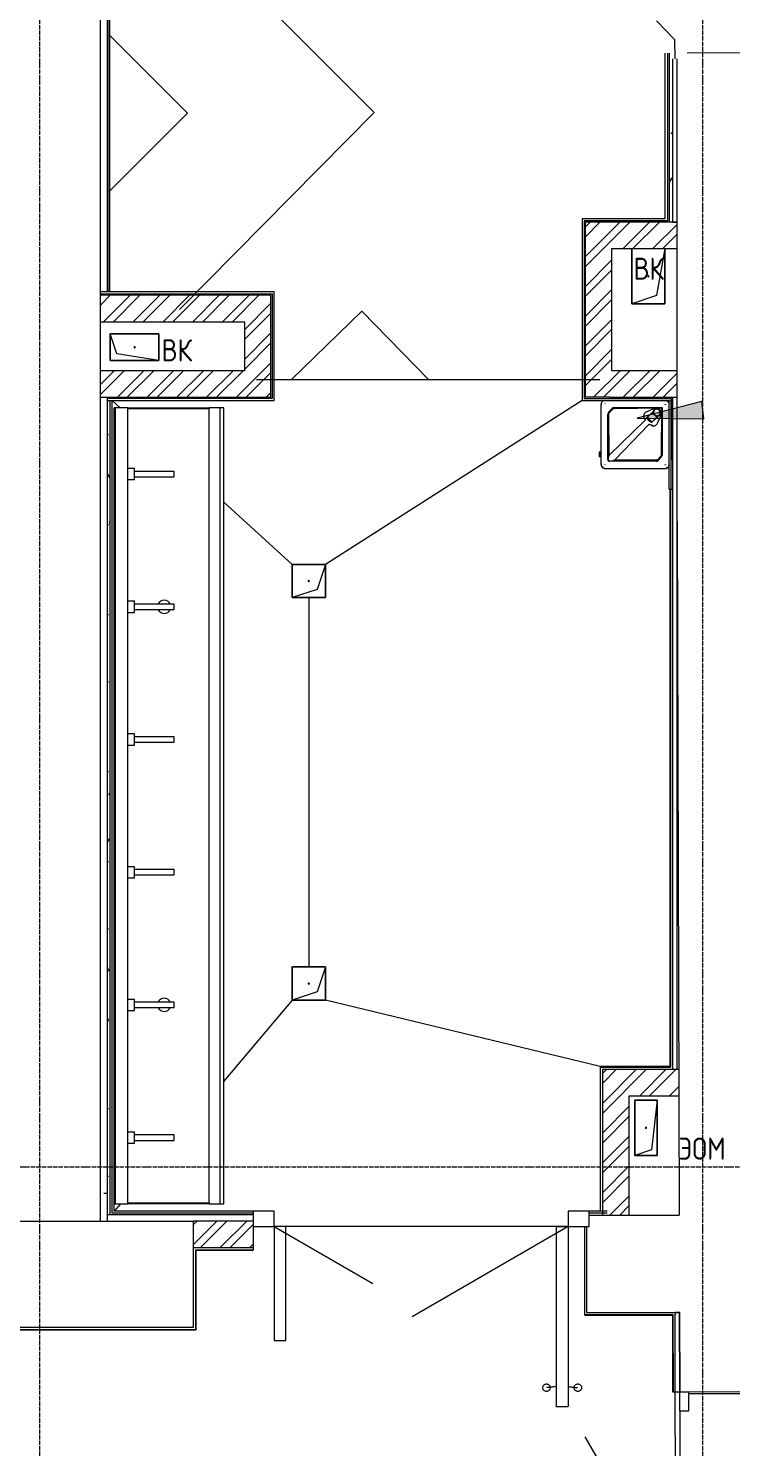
# Model space of a CAD drawing. Header units: millimetres. Extents: x -3929 to 624051, y 52832 to 514950.
# Drawn here: x 218753 to 221936, y 168064 to 174482 of the extents above; entities that cross this region are included whole.
import ezdxf

# ---------------------------------------------------------------- set-up
doc = ezdxf.new("R2010")
doc.units = ezdxf.units.MM
doc.linetypes.add('ADSK_Линия сетки', pattern=[25, 20, -2.5, 0, -2.5])
doc.linetypes.add('ADSK_Штриховая_ш3 п1_5', pattern=[4.5, 3, -1.5])
for name, color, linetype, lineweight in [('Аннотация', 7, 'Continuous', 18), ('Двери', 7, 'Continuous', 9), ('Обобщенные модели', 7, 'Continuous', 18), ('Оси', 253, 'Continuous', 9), ('Перекрытие', 7, 'Continuous', 18), ('Сантехника', 7, 'Continuous', 18), ('Стены внутренние', 7, 'Continuous', 18), ('Стены несущие', 7, 'Continuous', 30), ('Стены отделка', 7, 'Continuous', 30), ('Стены штриховка', 7, 'Continuous', 9)]:
    doc.layers.add(name, color=color, linetype=linetype, lineweight=lineweight)
doc.layers.add('Линии', color=7, linetype='Continuous', lineweight=9, true_color=0x00a600)
doc.layers.add('стояки', color=7, linetype='Continuous')
doc.styles.add('GOST Common_5', font='GOST_Common.ttf', dxfattribs={"width": 0.9, "height": 200})

# ---------------------------------------------------------------- blocks, each defined once
blk = doc.blocks.new('1 этаж')
at = {"layer": 'Аннотация', "lineweight": 5}
blk.add_hatch(color=253, dxfattribs=at).paths.add_polyline_path([(412247.2, -237496.6), (412549.8, -237499.4), (412540.2, -237421)])
at = {"layer": 'Аннотация', "color": 253, "lineweight": 5}
for p, q in [((412540.2, -237421), (412247.2, -237496.6)), ((412549.8, -237499.4), (412540.2, -237421)), ((412247.2, -237496.6), (412549.8, -237499.4))]:
    blk.add_line(p, q, dxfattribs=at)
at = {"layer": 'Двери', "color": 253, "lineweight": 5}
for p, q in [((410604.8, -241081.9), (410509.8, -241081.9)), ((410509.8, -241081.9), (410509.8, -241151.9)), ((410604.8, -241151.9), (410604.8, -241081.9)), ((412029.8, -241081.9), (411934.8, -241081.9)), ((411934.8, -241081.9), (411934.8, -241151.9)), ((412029.8, -241151.9), (412029.8, -241081.9)), ((410509.8, -241151.9), (410604.8, -241151.9)), ((410604.8, -241151.9), (411050.8, -241409.4)), ((411934.8, -241151.9), (411229, -241559.4)), ((411934.8, -241151.9), (412029.8, -241151.9)), ((412439.9, -241899), (412479.9, -241898.9)), ((412440.1, -241986), (412439.9, -241899)), ((412479.9, -241898.9), (412480.1, -241985.9)), ((412480.1, -241985.9), (412440.1, -241986)), ((412442.8, -242842), (412012.5, -242102))]:
    blk.add_line(p, q, dxfattribs=at)
at = {"layer": 'Линии', "color": 253, "lineweight": 5}
blk.add_line((410761.2, -238307.9), (410761.2, -239977.9), dxfattribs=at)
at = {"layer": 'Линии', "color": 253, "linetype": 'ADSK_Штриховая_ш3 п1_5', "lineweight": 5}
for p, q in [((410657.8, -241151.9), (410604.8, -241151.9)), ((410604.8, -241151.9), (410604.8, -241666.9)), ((410657.8, -241666.9), (410657.8, -241151.9)), ((411881.8, -241967.7), (411881.8, -241151.9)), ((411881.8, -241151.9), (411934.8, -241151.9)), ((411934.8, -241151.9), (411934.8, -241966.9)), ((410604.8, -241666.9), (410657.8, -241666.9)), ((411881.8, -241875.2), (411837.1, -241880.4)), ((411934.3, -241875.2), (411979, -241880.4)), ((411934.8, -241966.9), (411881.8, -241967.7))]:
    blk.add_line(p, q, dxfattribs=at)
for centre in [(411837.1, -241880.4), (411979, -241880.4)]:
    blk.add_circle(centre, 17, dxfattribs=at)
at = {"layer": 'Обобщенные модели', "color": 253, "lineweight": 5}
for p, q in [((412222.9, -236979.7), (412222.9, -236729.7)), ((412222.9, -236729.7), (412222.9, -236979.7)), ((412372.9, -236729.7), (412335.4, -236942.2)), ((412372.9, -236729.7), (412372.9, -236979.7)), ((412372.9, -236979.7), (412372.9, -236729.7)), ((412335.4, -236942.2), (412222.9, -236979.7)), ((412372.9, -236979.7), (412222.9, -236979.7)), ((412222.9, -236979.7), (412372.9, -236979.7)), ((409863, -237115.7), (410083, -237115.7)), ((409863, -237235.7), (409863, -237115.7)), ((409893, -237205.7), (409863, -237115.7)), ((409863, -237115.7), (409863, -237235.7)), ((410083, -237115.7), (409863, -237115.7)), ((410083, -237115.7), (410083, -237235.7)), ((410083, -237235.7), (410083, -237115.7)), ((410083, -237235.7), (409863, -237235.7)), ((409863, -237235.7), (410083, -237235.7)), ((410083, -237235.7), (409893, -237205.7)), ((410686.2, -238307.9), (410686.2, -238157.9)), ((410686.2, -238157.9), (410836.2, -238157.9)), ((410836.2, -238157.9), (410686.2, -238157.9)), ((410686.2, -238157.9), (410686.2, -238307.9)), ((410836.2, -238157.9), (410798.7, -238270.4)), ((410836.2, -238157.9), (410836.2, -238307.9)), ((410836.2, -238307.9), (410836.2, -238157.9)), ((410798.7, -238270.4), (410686.2, -238307.9)), ((410836.2, -238307.9), (410686.2, -238307.9)), ((410686.2, -238307.9), (410836.2, -238307.9)), ((410686.2, -240127.9), (410686.2, -239977.9)), ((410686.2, -239977.9), (410836.2, -239977.9)), ((410836.2, -239977.9), (410686.2, -239977.9)), ((410686.2, -239977.9), (410686.2, -240127.9)), ((410836.2, -239977.9), (410798.7, -240090.4)), ((410836.2, -239977.9), (410836.2, -240127.9)), ((410836.2, -240127.9), (410836.2, -239977.9)), ((410798.7, -240090.4), (410686.2, -240127.9)), ((410836.2, -240127.9), (410686.2, -240127.9)), ((410686.2, -240127.9), (410836.2, -240127.9)), ((412237.3, -240830.2), (412237.3, -240580.2)), ((412237.3, -240580.2), (412337.3, -240580.2)), ((412337.3, -240580.2), (412237.3, -240580.2)), ((412237.3, -240580.2), (412237.3, -240830.2)), ((412337.3, -240580.2), (412312.3, -240805.2)), ((412337.3, -240580.2), (412337.3, -240830.2)), ((412337.3, -240830.2), (412337.3, -240580.2)), ((412312.3, -240805.2), (412237.3, -240830.2)), ((412337.3, -240830.2), (412237.3, -240830.2)), ((412237.3, -240830.2), (412337.3, -240830.2))]:
    blk.add_line(p, q, dxfattribs=at)
for centre, start, end in [((412297.9, -236854.7), 0, 180), ((412297.9, -236854.7), 120, 180), ((412297.9, -236854.7), 180, 0), ((412297.9, -236854.7), 240, 345), ((412297.9, -236854.7), 15, 90), ((409973, -237175.7), 90, 270), ((409973, -237175.7), 150, 255), ((409973, -237175.7), 270, 90), ((409973, -237175.7), 30, 90), ((409973, -237175.7), 285, 0), ((410761.2, -238232.9), 0, 180), ((410761.2, -238232.9), 120, 180), ((410761.2, -238232.9), 180, 0), ((410761.2, -238232.9), 240, 345), ((410761.2, -238232.9), 15, 90), ((410761.2, -240052.9), 0, 180), ((410761.2, -240052.9), 120, 180), ((410761.2, -240052.9), 180, 0), ((410761.2, -240052.9), 240, 345), ((410761.2, -240052.9), 15, 90), ((412287.3, -240705.2), 0, 180), ((412287.3, -240705.2), 120, 180), ((412287.3, -240705.2), 180, 0), ((412287.3, -240705.2), 240, 345), ((412287.3, -240705.2), 15, 90)]:
    blk.add_arc(centre, 2.5, start, end, dxfattribs=at)
at = {"layer": 'Оси', "color": 253, "linetype": 'ADSK_Линия сетки', "lineweight": 5}
for p, q in [((409544.4, -258178.1), (409544.4, -209603.6)), ((412544.4, -258178.1), (412544.4, -209603.6)), ((353580.1, -240881.6), (419809.8, -240881.6))]:
    blk.add_line(p, q, dxfattribs=at)
at = {"layer": 'Перекрытие', "color": 253, "lineweight": 5}
for p, q in [((411057.7, -236114.7), (410215.3, -235272.3)), ((412334.2, -235699), (412418.3, -235785.6)), ((409860, -235765.6), (410211.8, -236117.3)), ((412418.8, -235871.6), (412418.3, -235785.6)), ((410211.8, -236117.3), (409860, -236469.1)), ((410176.3, -237005.4), (411057.7, -236114.7)), ((411001.4, -237012), (410682.3, -237321.9)), ((411302.5, -237321.9), (411001.4, -237012)), ((410524.8, -237321.9), (412077.9, -237321.9)), ((409872, -237416.9), (409907.7, -237449.4)), ((411997.9, -237416.9), (410836.2, -238157.9)), ((412397.8, -237417.7), (412393.7, -237419.9)), ((410377, -237876.5), (410686.2, -238157.9)), ((410686.2, -240127.9), (410377, -240494.2)), ((412079.4, -240428.7), (410836.2, -240127.9)), ((409908.4, -241049.4), (409881, -241081.9)), ((411934.8, -241151.9), (410604.8, -241151.9)), ((412009.8, -241551.7), (412009.8, -241151.9)), ((412423, -242929.1), (412419.9, -241899.1)), ((412886.4, -241907.6), (412479.9, -241907.6)), ((412440.1, -241986), (412442.8, -242842))]:
    blk.add_line(p, q, dxfattribs=at)
at = {"layer": 'Сантехника', "color": 253, "lineweight": 5}
for p, q in [((409881, -241049.4), (409881, -237449.4)), ((409886, -237449.4), (409881, -237449.4)), ((409886, -241049.4), (409886, -237449.4)), ((409940.7, -237449.4), (409886, -237449.4)), ((409942, -237449.4), (409940.7, -237449.4)), ((409942, -237454.4), (409942, -237449.4)), ((409942, -237449.4), (409942, -237454.4)), ((409942, -237449.4), (409953, -237449.4)), ((409953, -237449.4), (410310.1, -237449.4)), ((409953, -237454.4), (409953, -237449.4)), ((410310.1, -237449.4), (410310.1, -237454.4)), ((410360.1, -237449.4), (410310.1, -237449.4)), ((410360.1, -241049.4), (410360.1, -237449.4)), ((410377, -237449.4), (410360.1, -237449.4)), ((410377, -241049.4), (410377, -237449.4)), ((412083.7, -237433.5), (412083.6, -237434.4)), ((412083.6, -237434.4), (412083.6, -237435.2)), ((412083.6, -237435.2), (412083.6, -237435.4)), ((412083.6, -237435.4), (412083.6, -237703.4)), ((412083.8, -237432.7), (412083.7, -237433.5)), ((412083.9, -237431.9), (412083.8, -237432.7)), ((412084.1, -237431), (412083.9, -237431.9)), ((412084.3, -237430.2), (412084.1, -237431)), ((412084.5, -237429.4), (412084.3, -237430.2)), ((412084.7, -237428.6), (412084.5, -237429.4)), ((412085, -237427.8), (412084.7, -237428.6)), ((412085.3, -237427), (412085, -237427.8)), ((412085.7, -237426.3), (412085.3, -237427)), ((412086.1, -237425.5), (412085.7, -237426.3)), ((412086.5, -237424.8), (412086.1, -237425.5)), ((412086.9, -237424.1), (412086.5, -237424.8)), ((412087.4, -237423.4), (412086.9, -237424.1)), ((412087.9, -237422.7), (412087.4, -237423.4)), ((412088.4, -237422), (412087.9, -237422.7)), ((412089, -237421.4), (412088.4, -237422)), ((412089.5, -237420.8), (412089, -237421.4)), ((412090.1, -237420.2), (412089.5, -237420.8)), ((412090.8, -237419.6), (412090.1, -237420.2)), ((412091.4, -237419.1), (412090.8, -237419.6)), ((412092.1, -237418.6), (412091.4, -237419.1)), ((412092.7, -237418.1), (412092.1, -237418.6)), ((412093.4, -237417.6), (412092.7, -237418.1)), ((412094.2, -237417.2), (412093.4, -237417.6)), ((412094.9, -237416.8), (412094.2, -237417.2)), ((412101.9, -237432.2), (412101.9, -237430.5)), ((412102, -237429.7), (412103.2, -237429.7)), ((412144.6, -237447.8), (412360, -237447.8)), ((412144.7, -237451.9), (412358.2, -237449.7)), ((412358.2, -237449.7), (412356.3, -237663.2)), ((412358.2, -237449.7), (412360, -237447.8)), ((412360, -237447.8), (412360, -237663.2)), ((412375.8, -237432.7), (412375.8, -237434.8)), ((412390.2, -237419.4), (412378.3, -237419.4)), ((412384, -237419.4), (412390.2, -237419.4)), ((409942, -241044.4), (409942, -237454.4)), ((409943.4, -237454.4), (409942, -237454.4)), ((409953, -237454.4), (409942, -237454.4)), ((410310.1, -237454.4), (409953, -237454.4)), ((410310.1, -241044.4), (410310.1, -237454.4)), ((412114.3, -237682.8), (412114.3, -237478)), ((412118.4, -237468.1), (412134.7, -237451.9)), ((412120.9, -237663.9), (412119.2, -237478)), ((412282.1, -237507.5), (412120.9, -237663.9)), ((412121.9, -237471.3), (412137.8, -237454.9)), ((412321.8, -237453.8), (412288.4, -237468.8)), ((412291.4, -237493.8), (412291.6, -237493.3)), ((412291.4, -237494.3), (412291.4, -237493.8)), ((412291.5, -237494.9), (412291.4, -237494.3)), ((412291.7, -237495.5), (412291.5, -237494.9)), ((412291.6, -237493.3), (412291.9, -237492.9)), ((412295.4, -237501.4), (412291.7, -237495.5)), ((412294.7, -237490.1), (412291.8, -237493)), ((412291.9, -237492.9), (412295, -237490.3)), ((412300, -237506.8), (412295.4, -237501.4)), ((412305.4, -237511.4), (412300, -237506.8)), ((412304.3, -237481.5), (412312.4, -237473.5)), ((412311.3, -237515.1), (412305.4, -237511.4)), ((412313.8, -237515), (412316.8, -237512)), ((412313.9, -237472), (412322.8, -237463.1)), ((412316.6, -237511.8), (412313.9, -237514.9)), ((412319.3, -237475.5), (412322.8, -237459.7)), ((412331.6, -237487.8), (412319.6, -237476.4)), ((412323.9, -237458.5), (412320.4, -237474.3)), ((412320.7, -237475.2), (412332.7, -237486.7)), ((412324.1, -237458.1), (412323, -237459.2)), ((412323.1, -237505.1), (412328.6, -237499.7)), ((412340.1, -237453.6), (412324.5, -237457.8)), ((412324.7, -237503.8), (412332.6, -237496.5)), ((412328.4, -237500.1), (412324.9, -237503.6)), ((412333.6, -237494.7), (412325.5, -237502.7)), ((412348.1, -237483.9), (412332.5, -237488.1)), ((412339.9, -237489.2), (412332.8, -237496.2)), ((412339, -237489.8), (412333.4, -237495.4)), ((412333.4, -237495.4), (412339, -237489.8)), ((412333.6, -237486.9), (412349.2, -237482.7)), ((412343.2, -237485.2), (412335.1, -237493.2)), ((412339, -237519.5), (412354, -237486.1)), ((412340.1, -237488.9), (412348.1, -237480.3)), ((412353, -237465.3), (412341, -237453.9)), ((412348.5, -237483.6), (412349.6, -237482.5)), ((412349.8, -237482), (412353.3, -237466.2)), ((412145.8, -237684.9), (412300.2, -237525.5)), ((412311.9, -237515.3), (412311.3, -237515.1)), ((412312.5, -237515.4), (412311.9, -237515.3)), ((412313, -237515.4), (412312.5, -237515.4)), ((412313.5, -237515.2), (412313, -237515.4)), ((412313.9, -237514.9), (412313.5, -237515.2)), ((412316.7, -237528.6), (412316.7, -237526.6)), ((412076.7, -237650.8), (412076.1, -237650.2)), ((412076.1, -237669.7), (412076.7, -237669.1)), ((412077.3, -237650.2), (412076.7, -237650.8)), ((412076.7, -237669.1), (412077.3, -237669.7)), ((412077.9, -237650.8), (412077.3, -237650.2)), ((412077.3, -237669.7), (412077.9, -237669.1)), ((412078.5, -237650.2), (412077.9, -237650.8)), ((412077.9, -237669.1), (412078.5, -237669.7)), ((412079.1, -237650.8), (412078.5, -237650.2)), ((412078.5, -237669.7), (412079.1, -237669.1)), ((412079.7, -237650.2), (412079.1, -237650.8)), ((412079.1, -237669.1), (412079.7, -237669.7)), ((412080.3, -237650.8), (412079.7, -237650.2)), ((412079.7, -237669.7), (412080.3, -237669.1)), ((412080.9, -237650.2), (412080.3, -237650.8)), ((412080.3, -237669.1), (412080.9, -237669.7)), ((412081.5, -237650.8), (412080.9, -237650.2)), ((412080.9, -237669.7), (412081.5, -237669.1)), ((412082.1, -237650.2), (412081.5, -237650.8)), ((412081.5, -237669.1), (412082.1, -237669.7)), ((412082.7, -237650.8), (412082.1, -237650.2)), ((412082.1, -237669.7), (412082.7, -237669.1)), ((412083.3, -237650.2), (412082.7, -237650.8)), ((412082.7, -237669.1), (412083.3, -237669.7)), ((412083.9, -237650.8), (412083.3, -237650.2)), ((412083.3, -237669.7), (412083.9, -237669.1)), ((412083.6, -237703.4), (412083.6, -237704.3)), ((412083.6, -237704.3), (412083.7, -237705.1)), ((412083.7, -237705.1), (412083.8, -237705.9)), ((412083.8, -237705.9), (412083.9, -237706.8)), ((412083.9, -237706.8), (412084, -237707.6)), ((412101.9, -237705.4), (412101.9, -237703.8)), ((412115.6, -237681.7), (412114.2, -237683.1)), ((412114.4, -237682.9), (412115.6, -237681.7)), ((412115.7, -237678), (412115.6, -237678.6)), ((412115.6, -237678.6), (412115.6, -237679.2)), ((412115.6, -237679.2), (412115.6, -237682.8)), ((412115.8, -237676.9), (412115.7, -237677.4)), ((412115.7, -237677.4), (412115.7, -237678)), ((412115.9, -237676.4), (412115.8, -237676.9)), ((412116, -237676.1), (412115.9, -237676.4)), ((412120.9, -237663.9), (412116, -237676.1)), ((412332.1, -237691.1), (412122.6, -237691.1)), ((412122.7, -237689.9), (412130.6, -237689.9)), ((412130.6, -237689.9), (412131.2, -237689.8)), ((412131.2, -237689.8), (412131.8, -237689.8)), ((412131.8, -237689.8), (412132.4, -237689.7)), ((412132.4, -237689.7), (412132.9, -237689.7)), ((412132.9, -237689.7), (412133.3, -237689.6)), ((412133.3, -237689.6), (412133.7, -237689.5)), ((412133.7, -237689.5), (412145.8, -237684.9)), ((412332.3, -237686.8), (412145.8, -237684.9)), ((412353.3, -237670.4), (412339.3, -237684)), ((412355.9, -237673.1), (412342, -237687)), ((412372.8, -237706.4), (412374.7, -237706.4)), ((409972, -237724.4), (409942, -237724.4)), ((409972, -237774.4), (409972, -237724.4)), ((410152, -237736.9), (409972, -237736.9)), ((409972, -237761.9), (410152, -237761.9)), ((410152, -237761.9), (410152, -237736.9)), ((412084, -237707.6), (412084.2, -237708.4)), ((412084.2, -237708.4), (412084.4, -237709.2)), ((412084.4, -237709.2), (412084.7, -237710)), ((412084.7, -237710), (412084.9, -237710.8)), ((412084.9, -237710.8), (412085.3, -237711.6)), ((412085.3, -237711.6), (412085.6, -237712.4)), ((412085.6, -237712.4), (412086, -237713.1)), ((412086, -237713.1), (412086.4, -237713.9)), ((412086.4, -237713.9), (412086.8, -237714.6)), ((412086.8, -237714.6), (412087.3, -237715.3)), ((412087.3, -237715.3), (412087.8, -237716)), ((412087.8, -237716), (412088.3, -237716.6)), ((412088.3, -237716.6), (412088.8, -237717.3)), ((412088.8, -237717.3), (412089.4, -237717.9)), ((412089.4, -237717.9), (412090, -237718.5)), ((412090, -237718.5), (412090.6, -237719.1)), ((412090.6, -237719.1), (412091.2, -237719.6)), ((412091.2, -237719.6), (412091.9, -237720.1)), ((412091.9, -237720.1), (412092.6, -237720.6)), ((412092.6, -237720.6), (412093.3, -237721.1)), ((412093.3, -237721.1), (412094, -237721.5)), ((412094, -237721.5), (412094.7, -237721.9)), ((412094.7, -237721.9), (412095.5, -237722.3)), ((412095.5, -237722.3), (412096.2, -237722.7)), ((412096.2, -237722.7), (412097, -237723)), ((412097, -237723), (412097.8, -237723.3)), ((412097.8, -237723.3), (412098.6, -237723.5)), ((412098.6, -237723.5), (412099.4, -237723.8)), ((412099.4, -237723.8), (412100.2, -237724)), ((412100.2, -237724), (412101, -237724.1)), ((412101, -237724.1), (412101.9, -237724.2)), ((412101.9, -237724.2), (412102.7, -237724.3)), ((412102.7, -237724.3), (412103.5, -237724.4)), ((412103.5, -237724.4), (412104.4, -237724.4)), ((412104.4, -237724.4), (412104.6, -237724.4)), ((412104.6, -237724.4), (412372.6, -237724.4)), ((412124.7, -237724.1), (412124.7, -237724.2)), ((412124.7, -237724.2), (412124.7, -237724.2)), ((412124.7, -237724.2), (412124.7, -237724.3)), ((412124.7, -237724.3), (412124.7, -237724.3)), ((412124.7, -237724.3), (412124.7, -237724.3)), ((412124.7, -237724.3), (412124.7, -237724.3)), ((412124.7, -237724.3), (412124.7, -237724.3)), ((412124.7, -237724.3), (412124.7, -237724.3)), ((412124.7, -237724.3), (412124.7, -237724.3)), ((412124.7, -237724.3), (412124.7, -237724.3)), ((412124.7, -237724.3), (412124.7, -237724.4)), ((412124.7, -237724.4), (412124.7, -237724.4)), ((412124.7, -237724.4), (412124.7, -237724.4)), ((412124.7, -237724.4), (412124.7, -237724.4)), ((412124.7, -237724.4), (412124.7, -237724.4)), ((412124.7, -237724.4), (412124.7, -237724.4)), ((412124.7, -237724.4), (412124.7, -237724.4)), ((412124.7, -237724.4), (412124.7, -237724.4)), ((412124.7, -237724.4), (412124.7, -237724.4)), ((412124.7, -237724.4), (412124.7, -237724.4)), ((412124.7, -237724.4), (412124.7, -237724.4)), ((412124.7, -237724.4), (412124.7, -237724.4)), ((412124.7, -237724.4), (412124.7, -237724.4)), ((412124.7, -237724.4), (412124.7, -237724.4)), ((412124.7, -237724.4), (412124.7, -237724.4)), ((412124.7, -237724.4), (412124.7, -237724.4)), ((412352.6, -237724.1), (412352.6, -237724.2)), ((412352.6, -237724.2), (412352.6, -237724.2)), ((412352.6, -237724.2), (412352.6, -237724.3)), ((412352.6, -237724.3), (412352.6, -237724.3)), ((412352.6, -237724.3), (412352.6, -237724.3)), ((412352.6, -237724.3), (412352.6, -237724.3)), ((412352.6, -237724.3), (412352.6, -237724.3)), ((412352.6, -237724.3), (412352.6, -237724.3)), ((412352.6, -237724.3), (412352.6, -237724.3)), ((412352.6, -237724.3), (412352.6, -237724.3)), ((412352.6, -237724.3), (412352.6, -237724.4)), ((412352.6, -237724.4), (412352.6, -237724.4)), ((412352.6, -237724.4), (412352.6, -237724.4)), ((412352.6, -237724.4), (412352.6, -237724.4)), ((412352.6, -237724.4), (412352.6, -237724.4)), ((412352.6, -237724.4), (412352.6, -237724.4)), ((412352.6, -237724.4), (412352.6, -237724.4)), ((412352.6, -237724.4), (412352.6, -237724.4)), ((412352.6, -237724.4), (412352.6, -237724.4)), ((412352.6, -237724.4), (412352.6, -237724.4)), ((412352.6, -237724.4), (412352.6, -237724.4)), ((412352.6, -237724.4), (412352.6, -237724.4)), ((412352.6, -237724.4), (412352.6, -237724.4)), ((412352.6, -237724.4), (412352.6, -237724.4)), ((412352.6, -237724.4), (412352.6, -237724.4)), ((412352.6, -237724.4), (412352.6, -237724.4)), ((412372.6, -237724.4), (412372.8, -237724.4)), ((412373.5, -237709.2), (412374.7, -237709.2)), ((412375.8, -237707.8), (412375.8, -237709.2)), ((412378.3, -237719.4), (412390.2, -237719.4)), ((412382.1, -237719.4), (412384, -237719.4)), ((412384.3, -237719.4), (412390.2, -237719.4)), ((409942, -237774.4), (409972, -237774.4)), ((409972, -238324.4), (409942, -238324.4)), ((409972, -238374.4), (409972, -238324.4)), ((410152, -238336.9), (409972, -238336.9)), ((410152, -238361.9), (410152, -238336.9)), ((409942, -238374.4), (409972, -238374.4)), ((409972, -238361.9), (410152, -238361.9)), ((409972, -238924.4), (409942, -238924.4)), ((409972, -238974.4), (409972, -238924.4)), ((409942, -238974.4), (409972, -238974.4)), ((410152, -238936.9), (409972, -238936.9)), ((409972, -238961.9), (410152, -238961.9)), ((410152, -238961.9), (410152, -238936.9)), ((409972, -239524.4), (409942, -239524.4)), ((409972, -239574.4), (409972, -239524.4)), ((410152, -239536.9), (409972, -239536.9)), ((409972, -239561.9), (410152, -239561.9)), ((410152, -239561.9), (410152, -239536.9)), ((409942, -239574.4), (409972, -239574.4)), ((409972, -240124.4), (409942, -240124.4)), ((409972, -240174.4), (409972, -240124.4)), ((410152, -240136.9), (409972, -240136.9)), ((410152, -240161.9), (410152, -240136.9)), ((409942, -240174.4), (409972, -240174.4)), ((409972, -240161.9), (410152, -240161.9)), ((409972, -240724.4), (409942, -240724.4)), ((409942, -240774.4), (409972, -240774.4)), ((409972, -240774.4), (409972, -240724.4)), ((410152, -240736.9), (409972, -240736.9)), ((409972, -240761.9), (410152, -240761.9)), ((410152, -240761.9), (410152, -240736.9)), ((409881, -241049.4), (409886, -241049.4)), ((409886, -241049.4), (409940.7, -241049.4)), ((409940.7, -241049.4), (409942, -241049.4)), ((409942, -241049.4), (409942, -241044.4)), ((409942, -241044.4), (409943.4, -241044.4)), ((409942, -241044.4), (409953, -241044.4)), ((409942, -241044.4), (409942, -241049.4)), ((409953, -241049.4), (409942, -241049.4)), ((409953, -241044.4), (410310.1, -241044.4)), ((409953, -241049.4), (409953, -241044.4)), ((410310.1, -241049.4), (409953, -241049.4)), ((410310.1, -241044.4), (410310.1, -241049.4)), ((410310.1, -241049.4), (410360.1, -241049.4)), ((410360.1, -241049.4), (410377, -241049.4))]:
    blk.add_line(p, q, dxfattribs=at)
for centre, start, end in [((410107, -238349.4), 90, 155.18283), ((410107, -238349.4), 24.81717, 90), ((410107, -238349.4), 204.81717, 270), ((410107, -238349.4), 270, 335.18283), ((410107, -240149.4), 90, 155.18283), ((410107, -240149.4), 24.81717, 90), ((410107, -240149.4), 204.81717, 270), ((410107, -240149.4), 270, 335.18283)]:
    blk.add_arc(centre, 30, start, end, dxfattribs=at)
for centre, major_axis, ratio, start_param, end_param in [((412104.9, -237435.4), (0, 21), 0.999921, 0.894453, 1.570796), ((412104.9, -237435.4), (0, 21), 0.999921, 0.465261, 0.754767), ((412144.6, -237461.8), (0, 14), 0.999921, 0, 0.785398), ((412372.7, -237435.4), (0, 1), 0.999921, 4.974188, 5.497787), ((412372.8, -237435.4), (0, 1), 0.999921, 4.712389, 5.497787), ((412372.8, -237435.4), (0, 21), 0.999921, 5.594616, 5.817924), ((412372.8, -237435.4), (0, 21), 0.999921, 4.886753, 5.57487), ((412378.3, -237432.4), (0, 13), 0.999921, 5.343263, 5.45887), ((412390.2, -237432.4), (0, 13), 0.999921, 6.073007, 6.283185), ((412128.3, -237478), (0, 14), 0.999921, 0.785398, 1.570796), ((412296.9, -237492.2), (-2.14, 2.1), 0.67568, 6.213661, 7.396522), ((412318.4, -237488.6), (-22.9, 22.5), 0.67568, 1.113337, 2.004151), ((412073.4, -237250.6), (-232.8, 229), 0.67568, 3.072068, 3.129541), ((412315, -237470.9), (3.54, 3.54), 0.008884, 3.883516, 4.407115), ((412314.6, -237509.9), (-2.14, 2.1), 0.67568, 2.004151, 3.187013), ((412556.4, -237733.6), (-232.8, 229), 0.67568, 6.271133, 6.328605), ((412320.2, -237475.7), (-0.727, 0.687), 0.953727, 0.519126, 1.566324), ((412321.3, -237474.6), (-0.727, 0.687), 0.953727, 0.519126, 1.566324), ((412336.8, -237470.3), (-11.2, 10.6), 0.953727, 5.526599, 7.824429), ((412324.8, -237458.8), (-0.727, 0.687), 0.953727, 5.755114, 6.802312), ((412336.8, -237470.3), (-11.2, 10.6), 0.953727, 1.541244, 4.682836), ((412327.4, -237501), (2.2, 2.2), 0.008884, 5.157606, 6.283185), ((412325.7, -237489.2), (0, 10), 0.999921, 3.665191, 3.926991), ((412332.2, -237487.1), (-0.727, 0.687), 0.953727, 1.566324, 2.613521), ((412336.2, -237492.6), (3.54, 3.54), 0.008884, 2.365079, 3.141593), ((412333.3, -237486), (-0.727, 0.687), 0.953727, 1.566324, 2.613521), ((412336.2, -237492.6), (3.54, 3.54), 0.008884, 3.150478, 3.674076), ((412336.2, -237492.6), (2.83, 2.83), 0.008884, 2.584601, 3.087061), ((412336.2, -237492.1), (3.54, 3.54), 0.008884, 3.883516, 4.407115), ((412336.2, -237492.6), (2.83, 2.83), 0.008884, 2.082141, 2.333371), ((412336.2, -237492.6), (3.54, 3.54), 0.008884, 0.008885, 1.841481), ((412336.2, -237492.6), (2.83, 2.83), 0.008884, 0.072302, 1.830911), ((412336.8, -237470.3), (-11.2, 10.6), 0.953727, 4.682836, 5.468234), ((412336.2, -237492.6), (3.54, 3.54), 0.008884, 5.768471, 6.283185), ((412332.8, -237482.1), (0, 10), 0.999921, 3.926991, 4.18879), ((412340.4, -237454.5), (-0.727, 0.687), 0.953727, 4.707917, 5.755114), ((412348.9, -237481.8), (-0.71, 0.671), 0.953727, 2.613521, 3.660719), ((412352.4, -237466), (-0.727, 0.687), 0.953727, 3.660719, 4.707917), ((412076.1, -237659.9), (0, 9.73), 0.012565, 5.519478, 7.853982), ((412076.1, -237659.9), (0, 7.5), 0.012565, 4.712389, 7.853982), ((412076.1, -237659.9), (0, 7.5), 0.012565, 1.570796, 4.712389), ((412076.1, -237659.9), (0, 9.73), 0.012565, 1.570796, 3.9053), ((412076.7, -237659.9), (0, 9.13), 0.012565, 5.572378, 7.853982), ((412076.7, -237659.9), (0, 9.13), 0.012565, 1.570796, 3.8524), ((412077.3, -237659.9), (0, 9.73), 0.012565, 5.519478, 7.853982), ((412077.3, -237659.9), (0, 9.73), 0.012565, 1.570796, 3.9053), ((412077.9, -237659.9), (0, 9.13), 0.012565, 5.572378, 7.853982), ((412077.9, -237659.9), (0, 9.13), 0.012565, 1.570796, 3.8524), ((412078.5, -237659.9), (0, 9.73), 0.012565, 5.519478, 7.853982), ((412078.5, -237659.9), (0, 9.73), 0.012565, 1.570796, 3.9053), ((412079.1, -237659.9), (0, 9.13), 0.012565, 5.572378, 7.853982), ((412079.1, -237659.9), (0, 9.13), 0.012565, 1.570796, 3.8524), ((412079.7, -237659.9), (0, 9.73), 0.012565, 5.519478, 7.853982), ((412079.7, -237659.9), (0, 9.73), 0.012565, 1.570796, 3.9053), ((412080.3, -237659.9), (0, 9.13), 0.012565, 5.572378, 7.853982), ((412080.3, -237659.9), (0, 9.13), 0.012565, 1.570796, 3.8524), ((412080.9, -237659.9), (0, 9.73), 0.012565, 5.519478, 7.853982), ((412080.9, -237659.9), (0, 9.73), 0.012565, 1.570796, 3.9053), ((412081.5, -237659.9), (0, 9.13), 0.012565, 5.572378, 7.853982), ((412081.5, -237659.9), (0, 9.13), 0.012565, 1.570796, 3.8524), ((412082.1, -237659.9), (0, 9.73), 0.012565, 5.519478, 7.853982), ((412082.1, -237659.9), (0, 9.73), 0.012565, 1.570796, 3.9053), ((412082.7, -237659.9), (0, 9.13), 0.012565, 5.572378, 7.853982), ((412082.7, -237659.9), (0, 9.13), 0.012565, 1.570796, 3.8524), ((412083.3, -237659.9), (0, 9.73), 0.012565, 5.519478, 7.853982), ((412083.3, -237659.9), (0, 9.73), 0.012565, 1.570796, 3.9053), ((412104.9, -237703.4), (0, 21), 0.999921, 1.570796, 1.643311), ((412122.6, -237682.8), (0, 8.25), 0.999921, 1.570796, 3.141593), ((412122.7, -237682.8), (0, 7.05), 0.999921, 1.570796, 3.141593), ((412332.1, -237677.1), (0, 14), 0.999921, 3.141593, 3.926991), ((412346, -237663.2), (0, 14), 0.999921, 3.926991, 4.712389), ((412372.7, -237703.4), (0, 1), 0.999921, 4.18879, 4.45059), ((412372.8, -237703.4), (0, 21), 0.999921, 4.050377, 4.538025), ((412104.9, -237703.4), (0, 21), 0.999921, 1.814033, 1.977197), ((412104.9, -237703.4), (0, 21), 0.999921, 2.013466, 2.303803), ((412099.4, -237706.4), (0, 13), 0.999921, 2.094395, 2.291942), ((412104.9, -237703.4), (0, 21), 0.999921, 2.443548, 3.128732), ((412372.8, -237703.4), (0, 21), 0.999921, 3.141593, 3.275266), ((412372.8, -237703.4), (0, 21), 0.999921, 3.338101, 3.508117), ((412372.8, -237703.4), (0, 21), 0.999921, 3.523514, 3.983541), ((412390.2, -237706.4), (0, 13), 0.999921, 3.141593, 3.351771)]:
    blk.add_ellipse(centre, major_axis=major_axis, ratio=ratio, start_param=start_param, end_param=end_param, dxfattribs=at)
for points in [[(412119.2, -237478), (412119.2, -237477.2), (412119.4, -237475.6), (412120.3, -237473.2), (412121.3, -237471.9), (412121.9, -237471.3)], [(412137.8, -237454.9), (412138.5, -237454.3), (412139.8, -237453.2), (412142.2, -237452.2), (412143.9, -237452), (412144.7, -237451.9)], [(412288.4, -237468.8), (412286.9, -237469.5), (412284.2, -237471.1), (412280.7, -237474.5), (412278.2, -237478.6), (412276.8, -237483.2), (412276.4, -237488), (412277.2, -237492.7), (412279.2, -237497.1), (412281.1, -237499.7), (412282.2, -237500.8)], [(412344.3, -237455.2), (412342.7, -237454.2), (412339.1, -237452.6), (412333.2, -237451.5), (412327.3, -237451.9), (412323.6, -237453), (412321.8, -237453.8)], [(412324.9, -237503.6), (412324.9, -237503.6), (412324.8, -237503.7), (412324.7, -237503.8)], [(412306.9, -237525.5), (412308.1, -237526.6), (412310.6, -237528.6), (412315, -237530.5), (412319.8, -237531.4), (412324.6, -237531.1), (412329.2, -237529.6), (412333.3, -237527.1), (412336.7, -237523.7), (412338.3, -237521), (412339, -237519.5)], [(412339.3, -237684), (412338.6, -237684.6), (412337.3, -237685.6), (412334.9, -237686.6), (412333.2, -237686.8), (412332.3, -237686.8)], [(412356.3, -237663.2), (412356.3, -237664.1), (412356.1, -237665.9), (412355, -237668.4), (412353.9, -237669.7), (412353.3, -237670.4)]]:
    blk.add_open_spline(points, degree=3, dxfattribs=at)
for points, knots in [([(412282.2, -237500.8), (412282.8, -237501.4), (412283.4, -237502.5), (412283.6, -237504.2), (412283.3, -237505.8), (412282.7, -237506.9), (412282.1, -237507.5)], [-1, -1, -1, -1, -0.666667, -0.5, -0.333333, 0, 0, 0, 0]), ([(412354, -237486.1), (412354.8, -237484.3), (412355.9, -237480.5), (412356.4, -237472.6), (412353.5, -237463.2), (412348, -237457.5), (412344.8, -237455.5)], [-1, -1, -1, -1, -0.9, -0.8, -0.6, -0.4095831, -0.4095831, -0.4095831, -0.4095831]), ([(412300.2, -237525.5), (412300.8, -237524.9), (412301.9, -237524.3), (412303.5, -237524.1), (412305.2, -237524.3), (412306.3, -237524.9), (412306.9, -237525.5)], [-1, -1, -1, -1, -0.666667, -0.5, -0.333333, 0, 0, 0, 0])]:
    blk.add_open_spline(points, degree=3, knots=knots, dxfattribs=at)
at = {"layer": 'Стены внутренние', "color": 253, "linetype": 'Continuous', "lineweight": 5}
for p, q in [((412392.9, -235945), (412394.8, -235945)), ((412392.9, -236148.2), (412394.8, -236148.2)), ((412407.9, -236200.6), (412401, -236212.6)), ((412404.1, -236410.3), (412392.9, -236429.8)), ((412392.9, -236453), (412394.8, -236453)), ((409848, -237570.6), (409854.8, -237570.6)), ((409861.7, -237767.9), (409848, -237744.3)), ((409848, -237977), (409854.8, -237977)), ((409863, -237973.5), (409858.5, -237965.7)), ((409851.7, -238360.3), (409848, -238353.9)), ((409848, -238383.4), (409854.8, -238383.4)), ((409848, -238688.2), (409854.8, -238688.2)), ((409848, -239094.6), (409854.8, -239094.6)), ((409863, -239186.1), (409854.7, -239200.6)), ((409857.8, -239398.3), (409848, -239415.3)), ((409848, -239501), (409854.8, -239501)), ((409848, -239805.8), (409854.8, -239805.8)), ((409859, -239998.5), (409848, -239979.5)), ((409848, -240212.2), (409854.8, -240212.2)), ((409854.2, -240217.4), (409848, -240228.1)), ((409848, -240618.6), (409854.8, -240618.6)), ((409848, -240923.4), (409854.8, -240923.4))]:
    blk.add_line(p, q, dxfattribs=at)
at = {"layer": 'Стены несущие', "color": 253, "lineweight": 5}
for p, q in [((409818, -241126.9), (409818, -233672.7)), ((412861.4, -235843.9), (412472.9, -235845.1)), ((412427.9, -237963.2), (412427.9, -235871.6)), ((412427.9, -237963.2), (412437.4, -241099.7)), ((412029.8, -241099.7), (412437.4, -241099.7)), ((409818, -241126.9), (410239.8, -241126.9)), ((410239.8, -241606.9), (410239.8, -241126.9)), ((412017.8, -241151.9), (412017.8, -241539.7)), ((412017.8, -241539.7), (412438.8, -241539.7)), ((412438.8, -241539.7), (412439.9, -241899)), ((409039.8, -241606.9), (410239.8, -241606.9)), ((412479.9, -241898.9), (412879.9, -241897.7))]:
    blk.add_line(p, q, dxfattribs=at)
at = {"layer": 'Стены отделка', "color": 253, "lineweight": 5}
for p, q in [((409848, -233692.7), (409848, -236925.4)), ((409860, -236925.4), (409860, -233704.7)), ((412372.9, -235845.3), (412372.9, -236594.7)), ((412372.9, -236594.7), (411997.9, -236594.7)), ((411997.9, -236594.7), (411997.9, -237416.9)), ((412427.9, -236609.7), (412012.9, -236609.7)), ((412012.9, -237401.9), (412012.9, -236609.7)), ((412132.9, -237281.9), (412132.9, -236729.7)), ((412132.9, -236729.7), (412427.9, -236729.7)), ((410604.8, -236925.4), (409818, -236925.4)), ((410604.8, -237416.9), (410604.8, -236925.4)), ((410589.8, -236940.4), (409818, -236940.4)), ((410589.8, -237401.9), (410589.8, -236940.4)), ((409818, -237060.4), (410469.8, -237060.4)), ((410469.8, -237060.4), (410469.8, -237281.9)), ((410469.8, -237281.9), (409818, -237281.9)), ((412427.9, -237281.9), (412132.9, -237281.9)), ((409818, -237401.9), (410589.8, -237401.9)), ((409848, -237401.9), (409848, -241126.9)), ((409848, -237416.9), (410604.8, -237416.9)), ((411997.9, -237416.9), (412392.9, -237416.9)), ((412123.9, -237401.9), (412012.9, -237401.9)), ((412392.9, -237816.9), (412392.9, -237416.9)), ((412405.8, -237401.9), (412427.9, -237401.9)), ((412407.9, -237401.9), (412407.9, -240440.7)), ((412392.9, -237816.9), (412407.9, -237816.9)), ((412395.8, -237816.9), (412395.8, -240428.7)), ((412427.9, -240440.7), (412427.9, -237963.2)), ((412395.8, -240428.7), (412079.4, -240428.7)), ((412079.4, -240428.7), (412079.4, -241081.9)), ((412091.4, -240440.7), (412435.5, -240440.7)), ((412091.4, -241099.7), (412091.4, -240440.7)), ((412211.4, -241099.7), (412211.4, -240560.7)), ((412211.4, -240560.7), (412435.8, -240560.7)), ((409848, -241001.9), (409833, -241001.9)), ((410509.8, -241081.9), (409881, -241081.9)), ((410509.8, -241091.9), (410509.8, -241258.9)), ((412111.4, -241081.9), (412029.8, -241081.9)), ((410239.8, -241246.9), (410509.8, -241246.9)), ((410251.8, -241618.9), (410251.8, -241258.9)), ((410251.8, -241258.9), (410509.8, -241258.9)), ((412009.8, -241551.7), (412406.9, -241551.7)), ((412406.9, -241551.7), (412407.9, -241899.1)), ((412438.8, -241539.6), (412418.8, -241539.7)), ((412418.8, -241539.7), (412418.9, -241549.7)), ((412439.9, -241899), (412438.8, -241539.6)), ((409039.8, -241618.9), (410251.8, -241618.9)), ((412407.9, -241899.1), (412439.9, -241899))]:
    blk.add_line(p, q, dxfattribs=at)
at = {"layer": 'Стены штриховка', "color": 253, "lineweight": 5}
for p, q in [((409858, -236925.4), (409858, -233702.7)), ((412383.9, -235845.3), (412383.9, -236603.7)), ((412392.9, -235845.3), (412392.9, -236609.7)), ((412407.9, -235871.6), (412407.9, -236609.7)), ((412383.9, -236603.7), (412006.9, -236603.7)), ((412006.9, -236603.7), (412006.9, -237407.9)), ((412407.9, -236609.7), (412427.9, -236609.7)), ((412407.9, -236729.7), (412427.9, -236729.7)), ((409818, -236934.4), (410595.8, -236934.4)), ((410595.8, -236934.4), (410595.8, -237407.9)), ((410595.8, -237407.9), (409848, -237407.9)), ((409863, -241096.9), (409863, -237416.9)), ((409872, -241090.9), (409872, -237416.9)), ((412006.9, -237407.9), (412401.9, -237407.9)), ((412123.9, -237401.9), (412405.8, -237401.9)), ((412401.9, -237816.9), (412401.9, -237407.9)), ((412407.9, -237685.9), (412407.9, -237404.1)), ((412397.8, -237816.9), (412397.8, -240430.7)), ((412081.4, -240430.7), (412397.8, -240430.7)), ((412081.4, -241081.9), (412081.4, -240430.7)), ((409881, -241081.9), (409881, -240961.7)), ((409848, -241096.9), (410509.8, -241096.9)), ((410509.8, -241090.9), (409872, -241090.9)), ((412111.4, -241090.9), (412029.8, -241090.9)), ((409438, -241126.9), (409818, -241126.9)), ((410509.8, -241126.9), (410239.8, -241126.9)), ((410249.8, -241616.9), (410249.8, -241256.9)), ((410249.8, -241256.9), (410509.8, -241256.9)), ((412009.8, -241549.7), (412408.9, -241549.7)), ((412408.9, -241549.7), (412409.9, -241899.1)), ((412419.9, -241899.1), (412418.9, -241549.7)), ((409039.8, -241616.9), (410249.8, -241616.9))]:
    blk.add_line(p, q, dxfattribs=at)
at = {"layer": 'Стены штриховка', "color": 253, "linetype": 'Continuous', "lineweight": 5}
for p, q in [((412012.9, -236630.8), (412034, -236609.7)), ((412012.9, -236765.5), (412168.7, -236609.7)), ((412012.9, -236675.7), (412078.9, -236609.7)), ((412012.9, -236810.4), (412213.6, -236609.7)), ((412183.4, -236729.7), (412303.4, -236609.7)), ((412228.3, -236729.7), (412348.3, -236609.7)), ((412318.1, -236729.7), (412427.9, -236619.9)), ((412363, -236729.7), (412427.9, -236664.8)), ((412012.9, -236900.2), (412132.9, -236780.2)), ((412012.9, -236945.1), (412132.9, -236825.1)), ((412012.9, -237034.9), (412132.9, -236914.9)), ((409818, -236984.7), (409862.3, -236940.4)), ((409832.1, -237060.4), (409952.1, -236940.4)), ((409877, -237060.4), (409997, -236940.4)), ((409966.8, -237060.4), (410086.8, -236940.4)), ((410011.7, -237060.4), (410131.7, -236940.4)), ((410101.5, -237060.4), (410221.5, -236940.4)), ((410146.4, -237060.4), (410266.4, -236940.4)), ((410236.2, -237060.4), (410356.2, -236940.4)), ((410281.1, -237060.4), (410401.1, -236940.4)), ((410370.9, -237060.4), (410490.9, -236940.4)), ((410415.8, -237060.4), (410535.8, -236940.4)), ((410469.8, -237096.2), (410589.8, -236976.2)), ((412012.9, -237079.8), (412132.9, -236959.8)), ((410469.8, -237141.1), (410589.8, -237021.1)), ((412012.9, -237169.6), (412132.9, -237049.6)), ((410469.8, -237230.9), (410589.8, -237110.9)), ((412012.9, -237214.5), (412132.9, -237094.5)), ((410469.8, -237275.8), (410589.8, -237155.8)), ((412012.9, -237304.3), (412132.9, -237184.3)), ((410433.5, -237401.9), (410589.8, -237245.6)), ((412012.9, -237349.2), (412132.9, -237229.2)), ((409818, -237343.9), (409880, -237281.9)), ((409818, -237388.8), (409924.9, -237281.9)), ((409894.7, -237401.9), (410014.7, -237281.9)), ((409939.6, -237401.9), (410059.6, -237281.9)), ((410029.4, -237401.9), (410149.4, -237281.9)), ((410074.3, -237401.9), (410194.3, -237281.9)), ((410164.1, -237401.9), (410284.1, -237281.9)), ((410209, -237401.9), (410329, -237281.9)), ((410298.8, -237401.9), (410418.8, -237281.9)), ((410343.7, -237401.9), (410463.7, -237281.9)), ((410478.4, -237401.9), (410589.8, -237290.5)), ((412050, -237401.9), (412170, -237281.9)), ((412094.9, -237401.9), (412214.9, -237281.9)), ((412184.7, -237401.9), (412304.7, -237281.9)), ((412229.6, -237401.9), (412349.6, -237281.9)), ((412319.4, -237401.9), (412427.9, -237293.4)), ((410568.2, -237401.9), (410589.8, -237380.3)), ((412364.3, -237401.9), (412427.9, -237338.3)), ((412091.4, -240458.7), (412109.4, -240440.7)), ((412091.4, -240593.4), (412244.1, -240440.7)), ((412091.4, -240503.6), (412154.3, -240440.7)), ((412091.4, -240638.3), (412289, -240440.7)), ((412258.8, -240560.7), (412378.8, -240440.7)), ((412303.7, -240560.7), (412423.7, -240440.7)), ((412393.5, -240560.7), (412435.7, -240518.5)), ((412091.4, -240728.1), (412211.4, -240608.1)), ((412091.4, -240773), (412211.4, -240653)), ((412091.4, -240862.8), (412211.4, -240742.8)), ((412091.4, -240907.7), (412211.4, -240787.7)), ((412091.4, -240997.5), (412211.4, -240877.5)), ((412091.4, -241042.4), (412211.4, -240922.4)), ((412123.9, -241099.7), (412211.4, -241012.2)), ((412168.8, -241099.7), (412211.4, -241057.1)), ((410239.8, -241232.6), (410345.5, -241126.9)), ((410239.8, -241142.8), (410255.7, -241126.9)), ((410270.4, -241246.9), (410390.4, -241126.9)), ((410360.2, -241246.9), (410480.2, -241126.9)), ((410405.1, -241246.9), (410509.8, -241142.2)), ((410494.9, -241246.9), (410509.8, -241232))]:
    blk.add_line(p, q, dxfattribs=at)
at = {"layer": 'Аннотация', "color": 253, "lineweight": 5, "style": 'GOST Common_5', "width": 0.9}
for s, p in [('ВК', (412230.7, -236870.6)), ('ВК', (410095, -237239.4)), ('ЭОМ', (412434.9, -240849.4))]:
    blk.add_text(s, height=100, dxfattribs=at).set_placement(p)

msp = doc.modelspace()

# ---------------------------------------------------------------- block references
at = {"layer": 'стояки', "color": 5, "lineweight": 40}
msp.add_blockref('1 этаж', (-190738.98, 410215.433), dxfattribs=at)

doc.saveas('drawing.dxf')
